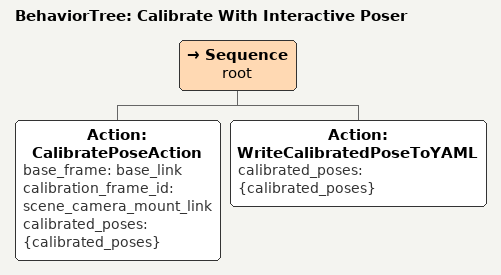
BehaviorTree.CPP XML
<?xml version="1.0"?>
<root main_tree_to_execute="Calibrate With Interactive Poser">
    <BehaviorTree ID="Calibrate With Interactive Poser">
        <Sequence name="root">
            <Action ID="CalibratePoseAction" base_frame="base_link" calibration_frame_id="scene_camera_mount_link" calibrated_poses="{calibrated_poses}"/>
            <Action ID="WriteCalibratedPoseToYAML" calibrated_poses="{calibrated_poses}"/>
        </Sequence>
    </BehaviorTree>
</root>
